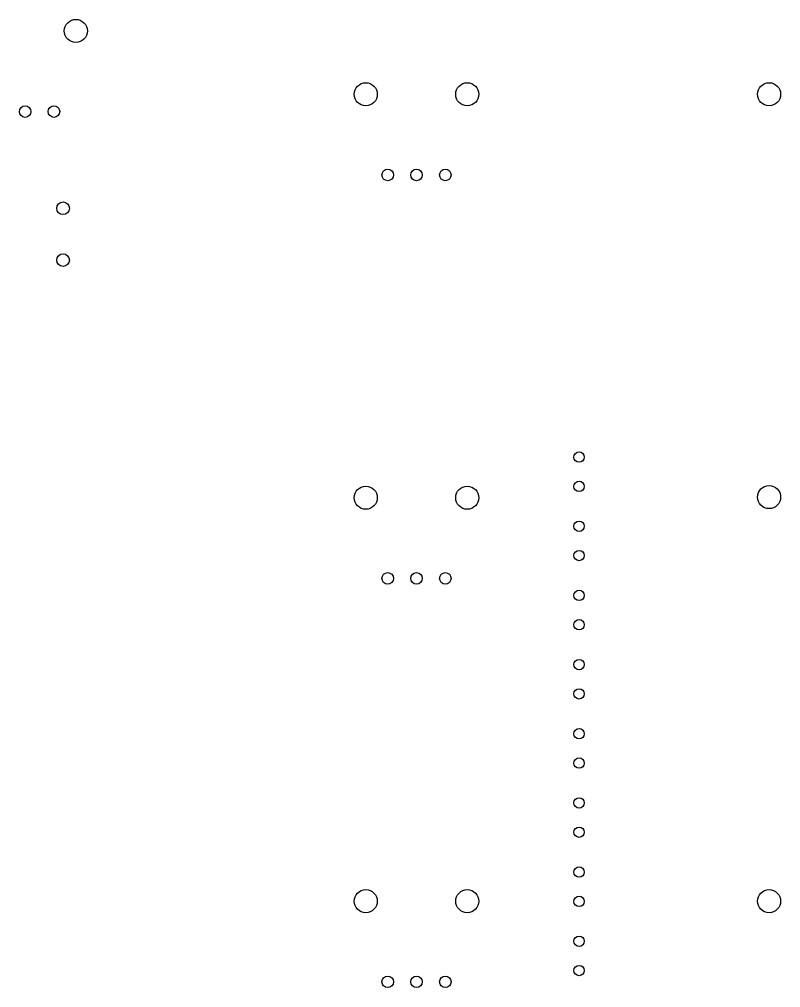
# Model space of a CAD drawing. Extents: x 10 to 584, y -410 to -10.
# Drawn here: x 156.5 to 222.6, y -202.4 to -118.4 of the extents above; entities that cross this region are included whole.
import ezdxf

# ---------------------------------------------------------------- set-up
doc = ezdxf.new("R2010")
doc.units = 0
doc.layers.add('BLACK', color=7, linetype='CONTINUOUS')

msp = doc.modelspace()

# ---------------------------------------------------------------- linework, layer by layer
at = {"layer": 'BLACK'}
for centre, radius in [((161.443, -119.427), 1), ((186.607, -124.923), 1), ((195.407, -124.923), 1), ((221.607, -124.923), 1), ((157.043, -126.427), 0.5), ((159.543, -126.427), 0.5), ((188.507, -131.923), 0.5), ((191.007, -131.923), 0.5), ((193.507, -131.923), 0.5), ((160.333, -134.815), 0.55), ((160.333, -139.315), 0.55), ((205.117, -156.399), 0.45), ((205.117, -158.939), 0.45), ((186.607, -159.923), 1), ((195.407, -159.923), 1), ((221.607, -159.873), 1), ((205.117, -162.399), 0.45), ((205.117, -164.939), 0.45), ((188.507, -166.923), 0.5), ((191.007, -166.923), 0.5), ((193.507, -166.923), 0.5), ((205.117, -168.399), 0.45), ((205.117, -170.939), 0.45), ((205.117, -174.399), 0.45), ((205.117, -176.939), 0.45), ((205.117, -180.399), 0.45), ((205.117, -182.939), 0.45), ((205.117, -186.399), 0.45), ((205.117, -188.939), 0.45), ((205.117, -192.399), 0.45), ((186.607, -194.923), 1), ((195.407, -194.923), 1), ((221.607, -194.923), 1), ((205.117, -194.939), 0.45), ((205.117, -198.399), 0.45), ((205.117, -200.939), 0.45), ((188.507, -201.923), 0.5), ((191.007, -201.923), 0.5), ((193.507, -201.923), 0.5)]:
    msp.add_circle(centre, radius, dxfattribs=at)

doc.saveas('drawing.dxf')
